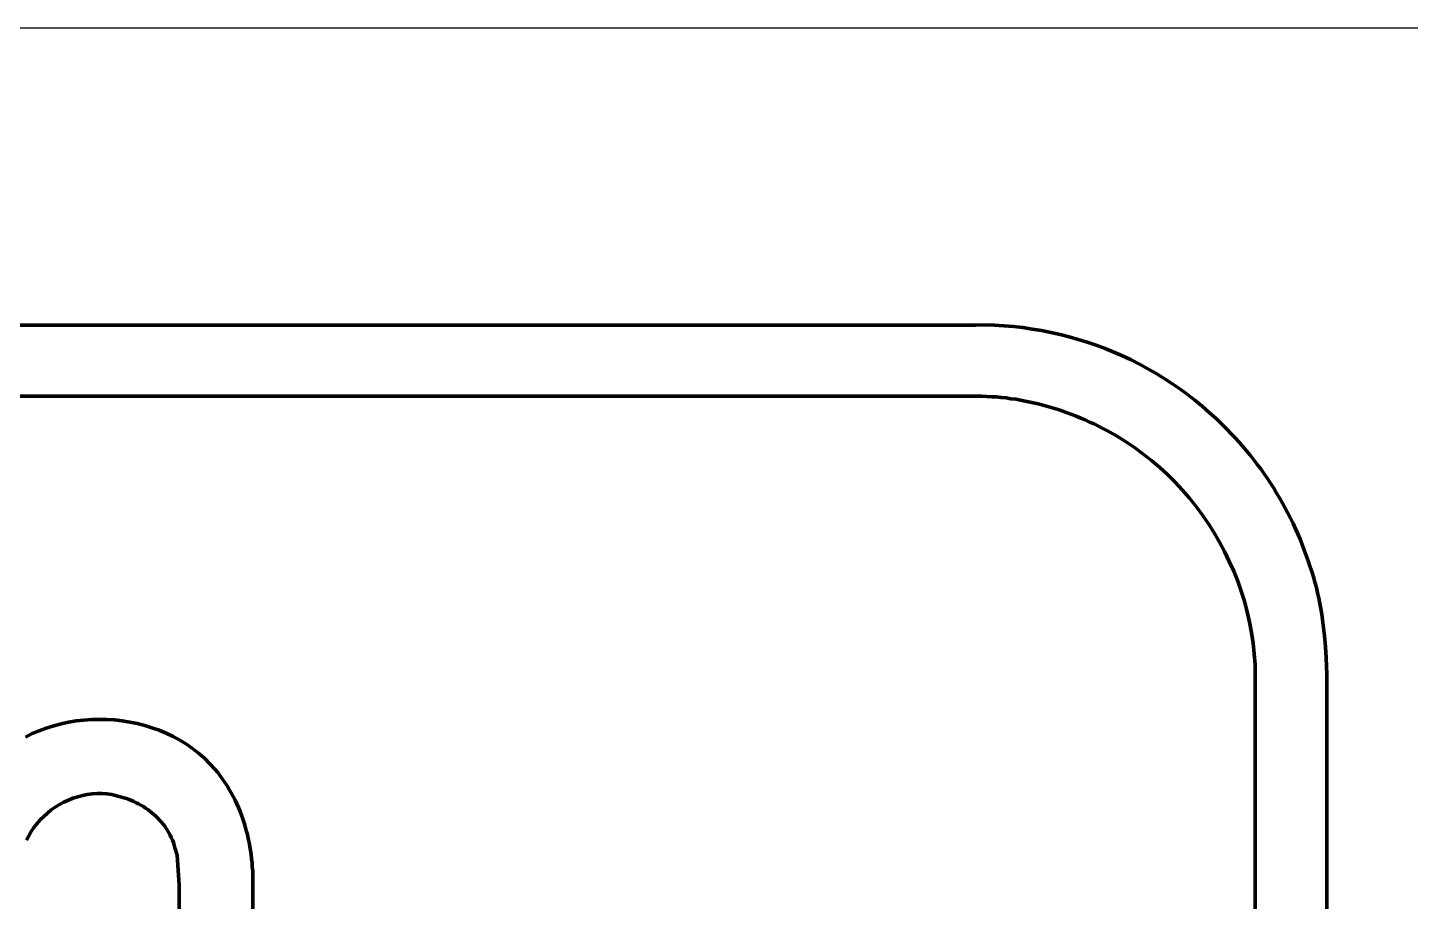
# Model space of a CAD drawing. Header units: millimetres. Extents: x 0 to 494, y 0 to 218.
# Drawn here: x 78.47 to 89.69, y 81.07 to 88.16 of the extents above; entities that cross this region are included whole.
import ezdxf

# ---------------------------------------------------------------- set-up
doc = ezdxf.new("R2010")
doc.units = ezdxf.units.MM
doc.layers.add('color#000000ff', color=7, linetype='Continuous', lineweight=100)
doc.layers.add('color#ffffffff', color=7, linetype='Continuous', lineweight=100)

msp = doc.modelspace()

# ---------------------------------------------------------------- linework, layer by layer
at = {"color": 1}
msp.add_lwpolyline([(-0.014, 88.158), (158.08, 88.158), (158.08, -0.011), (-0.014, -0.011)], close=True, dxfattribs=at)
at = {"layer": 'color#000000ff'}
for p, q in [((86.159, 85.747), (71.992, 85.747)), ((86.236, 85.748), (86.159, 85.747)), ((86.313, 85.745), (86.236, 85.748)), ((86.389, 85.741), (86.313, 85.745)), ((86.466, 85.735), (86.389, 85.741)), ((86.542, 85.726), (86.466, 85.735)), ((86.618, 85.715), (86.542, 85.726)), ((86.694, 85.703), (86.618, 85.715)), ((86.769, 85.688), (86.694, 85.703)), ((86.844, 85.671), (86.769, 85.688)), ((86.918, 85.652), (86.844, 85.671)), ((86.992, 85.631), (86.918, 85.652)), ((87.065, 85.608), (86.992, 85.631)), ((87.137, 85.583), (87.065, 85.608)), ((87.209, 85.556), (87.137, 85.583)), ((87.28, 85.527), (87.209, 85.556)), ((87.351, 85.497), (87.28, 85.527)), ((87.42, 85.464), (87.351, 85.497)), ((87.489, 85.429), (87.42, 85.464)), ((87.556, 85.393), (87.489, 85.429)), ((87.623, 85.355), (87.556, 85.393)), ((87.688, 85.315), (87.623, 85.355)), ((87.752, 85.273), (87.688, 85.315)), ((87.816, 85.23), (87.752, 85.273)), ((71.966, 85.171), (86.133, 85.171)), ((86.133, 85.171), (86.172, 85.171)), ((86.172, 85.171), (86.211, 85.17)), ((86.211, 85.17), (86.251, 85.169)), ((86.251, 85.169), (86.29, 85.166)), ((86.29, 85.166), (86.329, 85.164)), ((86.329, 85.164), (86.368, 85.16)), ((86.368, 85.16), (86.407, 85.156)), ((86.407, 85.156), (86.446, 85.15)), ((86.446, 85.15), (86.485, 85.145)), ((86.485, 85.145), (86.524, 85.138)), ((86.524, 85.138), (86.562, 85.131)), ((86.562, 85.131), (86.601, 85.123)), ((86.601, 85.123), (86.639, 85.115)), ((87.878, 85.185), (87.816, 85.23)), ((87.938, 85.138), (87.878, 85.185)), ((87.997, 85.089), (87.938, 85.138)), ((86.639, 85.115), (86.677, 85.105)), ((86.677, 85.105), (86.715, 85.096)), ((86.715, 85.096), (86.753, 85.085)), ((86.753, 85.085), (86.791, 85.074)), ((86.791, 85.074), (86.828, 85.062)), ((86.828, 85.062), (86.866, 85.049)), ((86.866, 85.049), (86.903, 85.036)), ((86.903, 85.036), (86.94, 85.023)), ((86.94, 85.023), (86.976, 85.008)), ((86.976, 85.008), (87.013, 84.993)), ((88.055, 85.038), (87.997, 85.089)), ((88.112, 84.986), (88.055, 85.038)), ((87.013, 84.993), (87.049, 84.978)), ((87.049, 84.978), (87.084, 84.961)), ((87.084, 84.961), (87.12, 84.945)), ((87.12, 84.945), (87.155, 84.927)), ((87.155, 84.927), (87.19, 84.909)), ((87.19, 84.909), (87.225, 84.891)), ((88.167, 84.933), (88.112, 84.986)), ((88.2, 84.9), (88.167, 84.933)), ((88.233, 84.866), (88.2, 84.9)), ((87.225, 84.891), (87.301, 84.848)), ((87.301, 84.848), (87.375, 84.803)), ((87.375, 84.803), (87.447, 84.755)), ((88.265, 84.832), (88.233, 84.866)), ((88.296, 84.798), (88.265, 84.832)), ((88.327, 84.763), (88.296, 84.798)), ((87.447, 84.755), (87.517, 84.704)), ((87.517, 84.704), (87.585, 84.65)), ((88.357, 84.727), (88.327, 84.763)), ((88.387, 84.691), (88.357, 84.727)), ((88.416, 84.654), (88.387, 84.691)), ((87.585, 84.65), (87.651, 84.594)), ((87.651, 84.594), (87.715, 84.535)), ((88.444, 84.617), (88.416, 84.654)), ((88.472, 84.58), (88.444, 84.617)), ((88.499, 84.542), (88.472, 84.58)), ((87.715, 84.535), (87.777, 84.473)), ((87.777, 84.473), (87.836, 84.41)), ((88.526, 84.503), (88.499, 84.542)), ((88.551, 84.464), (88.526, 84.503)), ((88.577, 84.425), (88.551, 84.464)), ((87.836, 84.41), (87.893, 84.344)), ((87.893, 84.344), (87.947, 84.276)), ((88.601, 84.385), (88.577, 84.425)), ((88.625, 84.345), (88.601, 84.385)), ((88.648, 84.304), (88.625, 84.345)), ((87.947, 84.276), (87.999, 84.206)), ((88.671, 84.263), (88.648, 84.304)), ((88.692, 84.222), (88.671, 84.263)), ((87.999, 84.206), (88.048, 84.135)), ((88.048, 84.135), (88.094, 84.061)), ((88.714, 84.18), (88.692, 84.222)), ((88.734, 84.138), (88.714, 84.18)), ((88.754, 84.096), (88.734, 84.138)), ((88.094, 84.061), (88.138, 83.986)), ((88.773, 84.053), (88.754, 84.096)), ((88.791, 84.01), (88.773, 84.053)), ((88.809, 83.967), (88.791, 84.01)), ((88.138, 83.986), (88.179, 83.91)), ((88.179, 83.91), (88.217, 83.831)), ((88.825, 83.923), (88.809, 83.967)), ((88.841, 83.879), (88.825, 83.923)), ((88.217, 83.831), (88.253, 83.752)), ((88.857, 83.835), (88.841, 83.879)), ((88.871, 83.791), (88.857, 83.835)), ((88.886, 83.748), (88.871, 83.791)), ((88.253, 83.752), (88.285, 83.671)), ((88.285, 83.671), (88.314, 83.59)), ((88.899, 83.706), (88.886, 83.748)), ((88.911, 83.663), (88.899, 83.706)), ((88.923, 83.62), (88.911, 83.663)), ((88.314, 83.59), (88.34, 83.507)), ((88.933, 83.576), (88.923, 83.62)), ((88.943, 83.533), (88.933, 83.576)), ((88.34, 83.507), (88.362, 83.423)), ((88.952, 83.49), (88.943, 83.533)), ((88.96, 83.446), (88.952, 83.49)), ((88.967, 83.402), (88.96, 83.446)), ((88.362, 83.423), (88.382, 83.338)), ((88.382, 83.338), (88.398, 83.253)), ((88.973, 83.358), (88.967, 83.402)), ((88.979, 83.314), (88.973, 83.358)), ((88.398, 83.253), (88.411, 83.167)), ((88.985, 83.27), (88.979, 83.314)), ((88.989, 83.226), (88.985, 83.27)), ((88.997, 83.137), (88.989, 83.226)), ((88.411, 83.167), (88.42, 83.081)), ((89.002, 83.048), (88.997, 83.137)), ((88.42, 83.081), (88.426, 82.994)), ((88.426, 82.994), (88.428, 82.907)), ((89.008, 82.914), (89.002, 83.048)), ((88.428, 82.907), (88.426, 82.82)), ((89.009, 82.647), (89.008, 82.914)), ((88.426, 82.82), (88.425, 78.386)), ((78.926, 82.544), (78.864, 82.537)), ((78.988, 82.549), (78.926, 82.544)), ((79.051, 82.55), (78.988, 82.549)), ((79.113, 82.549), (79.051, 82.55)), ((79.175, 82.545), (79.113, 82.549)), ((79.237, 82.538), (79.175, 82.545)), ((89.008, 82.514), (89.009, 82.647)), ((78.507, 82.434), (78.452, 82.406)), ((78.564, 82.458), (78.507, 82.434)), ((78.622, 82.479), (78.564, 82.458)), ((78.682, 82.498), (78.622, 82.479)), ((78.742, 82.514), (78.682, 82.498)), ((78.803, 82.527), (78.742, 82.514)), ((78.864, 82.537), (78.803, 82.527)), ((79.299, 82.528), (79.237, 82.538)), ((79.36, 82.516), (79.299, 82.528)), ((79.42, 82.5), (79.36, 82.516)), ((79.479, 82.482), (79.42, 82.5)), ((79.538, 82.461), (79.479, 82.482)), ((79.595, 82.437), (79.538, 82.461)), ((79.651, 82.41), (79.595, 82.437)), ((89.008, 71.887), (89.008, 82.514)), ((79.705, 82.38), (79.651, 82.41)), ((79.758, 82.348), (79.705, 82.38)), ((79.808, 82.313), (79.758, 82.348)), ((79.857, 82.275), (79.808, 82.313)), ((79.904, 82.234), (79.857, 82.275)), ((79.949, 82.19), (79.904, 82.234)), ((79.991, 82.143), (79.949, 82.19)), ((80.012, 82.118), (79.991, 82.143)), ((80.033, 82.092), (80.012, 82.118)), ((80.052, 82.065), (80.033, 82.092)), ((80.071, 82.038), (80.052, 82.065)), ((80.089, 82.01), (80.071, 82.038)), ((80.106, 81.982), (80.089, 82.01)), ((80.122, 81.953), (80.106, 81.982)), ((78.729, 81.859), (78.765, 81.878)), ((78.765, 81.878), (78.801, 81.895)), ((78.801, 81.895), (78.838, 81.91)), ((78.838, 81.91), (78.877, 81.923)), ((78.877, 81.923), (78.915, 81.933)), ((78.915, 81.933), (78.954, 81.941)), ((78.954, 81.941), (78.994, 81.946)), ((78.994, 81.946), (79.034, 81.948)), ((79.034, 81.948), (79.074, 81.948)), ((79.074, 81.948), (79.113, 81.945)), ((79.113, 81.945), (79.153, 81.94)), ((79.153, 81.94), (79.192, 81.931)), ((79.192, 81.931), (79.231, 81.919)), ((79.231, 81.919), (79.252, 81.913)), ((79.252, 81.913), (79.272, 81.907)), ((79.272, 81.907), (79.293, 81.9)), ((79.293, 81.9), (79.313, 81.892)), ((79.313, 81.892), (79.332, 81.883)), ((79.332, 81.883), (79.352, 81.874)), ((79.352, 81.874), (79.371, 81.864)), ((80.138, 81.924), (80.122, 81.953)), ((80.153, 81.895), (80.138, 81.924)), ((80.167, 81.865), (80.153, 81.895)), ((78.572, 81.734), (78.601, 81.763)), ((78.601, 81.763), (78.631, 81.79)), ((78.631, 81.79), (78.662, 81.815)), ((78.662, 81.815), (78.695, 81.838)), ((78.695, 81.838), (78.729, 81.859)), ((79.371, 81.864), (79.39, 81.854)), ((79.39, 81.854), (79.409, 81.843)), ((79.409, 81.843), (79.427, 81.831)), ((79.427, 81.831), (79.445, 81.819)), ((79.445, 81.819), (79.462, 81.806)), ((79.462, 81.806), (79.479, 81.792)), ((79.479, 81.792), (79.495, 81.778)), ((79.495, 81.778), (79.511, 81.764)), ((79.511, 81.764), (79.527, 81.749)), ((80.18, 81.835), (80.167, 81.865)), ((80.193, 81.804), (80.18, 81.835)), ((80.204, 81.774), (80.193, 81.804)), ((80.216, 81.743), (80.204, 81.774)), ((78.499, 81.64), (78.522, 81.673)), ((78.522, 81.673), (78.546, 81.704)), ((78.546, 81.704), (78.572, 81.734)), ((79.527, 81.749), (79.541, 81.733)), ((79.541, 81.733), (79.556, 81.717)), ((79.556, 81.717), (79.569, 81.7)), ((79.569, 81.7), (79.582, 81.683)), ((79.582, 81.683), (79.594, 81.666)), ((79.594, 81.666), (79.606, 81.648)), ((79.606, 81.648), (79.617, 81.629)), ((80.226, 81.711), (80.216, 81.743)), ((80.235, 81.68), (80.226, 81.711)), ((80.244, 81.648), (80.235, 81.68)), ((80.253, 81.616), (80.244, 81.648)), ((78.462, 81.57), (78.479, 81.606)), ((78.479, 81.606), (78.499, 81.64)), ((79.617, 81.629), (79.627, 81.61)), ((79.627, 81.61), (79.636, 81.591)), ((79.636, 81.591), (79.645, 81.571)), ((79.645, 81.571), (79.653, 81.551)), ((79.653, 81.551), (79.659, 81.53)), ((80.26, 81.583), (80.253, 81.616)), ((80.267, 81.551), (80.26, 81.583)), ((80.273, 81.519), (80.267, 81.551)), ((79.659, 81.53), (79.665, 81.509)), ((79.665, 81.509), (79.682, 81.448)), ((79.682, 81.448), (79.699, 81.205)), ((80.278, 81.486), (80.273, 81.519)), ((80.283, 81.453), (80.278, 81.486)), ((80.287, 81.42), (80.283, 81.453)), ((80.291, 81.387), (80.287, 81.42)), ((80.293, 81.355), (80.291, 81.387)), ((80.296, 81.322), (80.293, 81.355)), ((80.297, 81.289), (80.296, 81.322)), ((79.699, 81.205), (79.699, 73.452)), ((80.298, 81.256), (80.297, 81.289)), ((80.298, 73.557), (80.298, 81.256))]:
    msp.add_line(p, q, dxfattribs=at)
at = {"layer": 'color#ffffffff'}
for p, q in [((71.992, 85.747), (86.159, 85.747)), ((86.159, 85.747), (86.236, 85.748)), ((86.236, 85.748), (86.313, 85.745)), ((86.313, 85.745), (86.389, 85.741)), ((86.389, 85.741), (86.466, 85.735)), ((86.466, 85.735), (86.542, 85.726)), ((86.542, 85.726), (86.618, 85.715)), ((86.618, 85.715), (86.694, 85.703)), ((86.694, 85.703), (86.769, 85.688)), ((86.769, 85.688), (86.844, 85.671)), ((86.844, 85.671), (86.918, 85.652)), ((86.918, 85.652), (86.992, 85.631)), ((86.992, 85.631), (87.065, 85.608)), ((87.065, 85.608), (87.137, 85.583)), ((87.137, 85.583), (87.209, 85.556)), ((87.209, 85.556), (87.28, 85.527)), ((87.28, 85.527), (87.351, 85.497)), ((87.351, 85.497), (87.42, 85.464)), ((87.42, 85.464), (87.489, 85.429)), ((87.489, 85.429), (87.556, 85.393)), ((87.556, 85.393), (87.623, 85.355)), ((87.623, 85.355), (87.688, 85.315)), ((87.688, 85.315), (87.752, 85.273)), ((87.752, 85.273), (87.816, 85.23)), ((86.133, 85.171), (71.966, 85.171)), ((86.172, 85.171), (86.133, 85.171)), ((86.211, 85.17), (86.172, 85.171)), ((86.251, 85.169), (86.211, 85.17)), ((86.29, 85.166), (86.251, 85.169)), ((86.329, 85.164), (86.29, 85.166)), ((86.368, 85.16), (86.329, 85.164)), ((86.407, 85.156), (86.368, 85.16)), ((86.446, 85.15), (86.407, 85.156)), ((86.485, 85.145), (86.446, 85.15)), ((86.524, 85.138), (86.485, 85.145)), ((86.562, 85.131), (86.524, 85.138)), ((86.601, 85.123), (86.562, 85.131)), ((86.639, 85.115), (86.601, 85.123)), ((87.816, 85.23), (87.878, 85.185)), ((87.878, 85.185), (87.938, 85.138)), ((87.938, 85.138), (87.997, 85.089)), ((86.677, 85.105), (86.639, 85.115)), ((86.715, 85.096), (86.677, 85.105)), ((86.753, 85.085), (86.715, 85.096)), ((86.791, 85.074), (86.753, 85.085)), ((86.828, 85.062), (86.791, 85.074)), ((86.866, 85.049), (86.828, 85.062)), ((86.903, 85.036), (86.866, 85.049)), ((86.94, 85.023), (86.903, 85.036)), ((86.976, 85.008), (86.94, 85.023)), ((87.013, 84.993), (86.976, 85.008)), ((87.997, 85.089), (88.055, 85.038)), ((88.055, 85.038), (88.112, 84.986)), ((87.049, 84.978), (87.013, 84.993)), ((87.084, 84.961), (87.049, 84.978)), ((87.12, 84.945), (87.084, 84.961)), ((87.155, 84.927), (87.12, 84.945)), ((87.19, 84.909), (87.155, 84.927)), ((87.225, 84.891), (87.19, 84.909)), ((88.112, 84.986), (88.167, 84.933)), ((88.167, 84.933), (88.2, 84.9)), ((88.2, 84.9), (88.233, 84.866)), ((87.301, 84.848), (87.225, 84.891)), ((87.375, 84.803), (87.301, 84.848)), ((87.447, 84.755), (87.375, 84.803)), ((88.233, 84.866), (88.265, 84.832)), ((88.265, 84.832), (88.296, 84.798)), ((88.296, 84.798), (88.327, 84.763)), ((87.517, 84.704), (87.447, 84.755)), ((87.585, 84.65), (87.517, 84.704)), ((88.327, 84.763), (88.357, 84.727)), ((88.357, 84.727), (88.387, 84.691)), ((88.387, 84.691), (88.416, 84.654)), ((87.651, 84.594), (87.585, 84.65)), ((87.715, 84.535), (87.651, 84.594)), ((88.416, 84.654), (88.444, 84.617)), ((88.444, 84.617), (88.472, 84.58)), ((88.472, 84.58), (88.499, 84.542)), ((87.777, 84.473), (87.715, 84.535)), ((87.836, 84.41), (87.777, 84.473)), ((88.499, 84.542), (88.526, 84.503)), ((88.526, 84.503), (88.551, 84.464)), ((88.551, 84.464), (88.577, 84.425)), ((87.893, 84.344), (87.836, 84.41)), ((87.947, 84.276), (87.893, 84.344)), ((88.577, 84.425), (88.601, 84.385)), ((88.601, 84.385), (88.625, 84.345)), ((88.625, 84.345), (88.648, 84.304)), ((87.999, 84.206), (87.947, 84.276)), ((88.648, 84.304), (88.671, 84.263)), ((88.671, 84.263), (88.692, 84.222)), ((88.048, 84.135), (87.999, 84.206)), ((88.094, 84.061), (88.048, 84.135)), ((88.692, 84.222), (88.714, 84.18)), ((88.714, 84.18), (88.734, 84.138)), ((88.734, 84.138), (88.754, 84.096)), ((88.138, 83.986), (88.094, 84.061)), ((88.754, 84.096), (88.773, 84.053)), ((88.773, 84.053), (88.791, 84.01)), ((88.791, 84.01), (88.809, 83.967)), ((88.179, 83.91), (88.138, 83.986)), ((88.217, 83.831), (88.179, 83.91)), ((88.809, 83.967), (88.825, 83.923)), ((88.825, 83.923), (88.841, 83.879)), ((88.253, 83.752), (88.217, 83.831)), ((88.841, 83.879), (88.857, 83.835)), ((88.857, 83.835), (88.871, 83.791)), ((88.871, 83.791), (88.886, 83.748)), ((88.285, 83.671), (88.253, 83.752)), ((88.314, 83.59), (88.285, 83.671)), ((88.886, 83.748), (88.899, 83.706)), ((88.899, 83.706), (88.911, 83.663)), ((88.911, 83.663), (88.923, 83.62)), ((88.34, 83.507), (88.314, 83.59)), ((88.923, 83.62), (88.933, 83.576)), ((88.933, 83.576), (88.943, 83.533)), ((88.362, 83.423), (88.34, 83.507)), ((88.943, 83.533), (88.952, 83.49)), ((88.952, 83.49), (88.96, 83.446)), ((88.96, 83.446), (88.967, 83.402)), ((88.382, 83.338), (88.362, 83.423)), ((88.398, 83.253), (88.382, 83.338)), ((88.967, 83.402), (88.973, 83.358)), ((88.973, 83.358), (88.979, 83.314)), ((88.411, 83.167), (88.398, 83.253)), ((88.979, 83.314), (88.985, 83.27)), ((88.985, 83.27), (88.989, 83.226)), ((88.989, 83.226), (88.997, 83.137)), ((88.42, 83.081), (88.411, 83.167)), ((88.997, 83.137), (89.002, 83.048)), ((88.426, 82.994), (88.42, 83.081)), ((88.428, 82.907), (88.426, 82.994)), ((89.002, 83.048), (89.008, 82.914)), ((88.426, 82.82), (88.428, 82.907)), ((89.008, 82.914), (89.009, 82.647)), ((88.425, 78.386), (88.426, 82.82)), ((78.864, 82.537), (78.926, 82.544)), ((78.926, 82.544), (78.988, 82.549)), ((78.988, 82.549), (79.051, 82.55)), ((79.051, 82.55), (79.113, 82.549)), ((79.113, 82.549), (79.175, 82.545)), ((79.175, 82.545), (79.237, 82.538)), ((89.009, 82.647), (89.008, 82.514)), ((78.452, 82.406), (78.507, 82.434)), ((78.507, 82.434), (78.564, 82.458)), ((78.564, 82.458), (78.622, 82.479)), ((78.622, 82.479), (78.682, 82.498)), ((78.682, 82.498), (78.742, 82.514)), ((78.742, 82.514), (78.803, 82.527)), ((78.803, 82.527), (78.864, 82.537)), ((79.237, 82.538), (79.299, 82.528)), ((79.299, 82.528), (79.36, 82.516)), ((79.36, 82.516), (79.42, 82.5)), ((79.42, 82.5), (79.479, 82.482)), ((79.479, 82.482), (79.538, 82.461)), ((79.538, 82.461), (79.595, 82.437)), ((79.595, 82.437), (79.651, 82.41)), ((89.008, 82.514), (89.008, 71.887)), ((79.651, 82.41), (79.705, 82.38)), ((79.705, 82.38), (79.758, 82.348)), ((79.758, 82.348), (79.808, 82.313)), ((79.808, 82.313), (79.857, 82.275)), ((79.857, 82.275), (79.904, 82.234)), ((79.904, 82.234), (79.949, 82.19)), ((79.949, 82.19), (79.991, 82.143)), ((79.991, 82.143), (80.012, 82.118)), ((80.012, 82.118), (80.033, 82.092)), ((80.033, 82.092), (80.052, 82.065)), ((80.052, 82.065), (80.071, 82.038)), ((80.071, 82.038), (80.089, 82.01)), ((80.089, 82.01), (80.106, 81.982)), ((80.106, 81.982), (80.122, 81.953)), ((78.765, 81.878), (78.729, 81.859)), ((78.801, 81.895), (78.765, 81.878)), ((78.838, 81.91), (78.801, 81.895)), ((78.877, 81.923), (78.838, 81.91)), ((78.915, 81.933), (78.877, 81.923)), ((78.954, 81.941), (78.915, 81.933)), ((78.994, 81.946), (78.954, 81.941)), ((79.034, 81.948), (78.994, 81.946)), ((79.074, 81.948), (79.034, 81.948)), ((79.113, 81.945), (79.074, 81.948)), ((79.153, 81.94), (79.113, 81.945)), ((79.192, 81.931), (79.153, 81.94)), ((79.231, 81.919), (79.192, 81.931)), ((79.252, 81.913), (79.231, 81.919)), ((79.272, 81.907), (79.252, 81.913)), ((79.293, 81.9), (79.272, 81.907)), ((79.313, 81.892), (79.293, 81.9)), ((79.332, 81.883), (79.313, 81.892)), ((79.352, 81.874), (79.332, 81.883)), ((79.371, 81.864), (79.352, 81.874)), ((80.122, 81.953), (80.138, 81.924)), ((80.138, 81.924), (80.153, 81.895)), ((80.153, 81.895), (80.167, 81.865)), ((78.601, 81.763), (78.572, 81.734)), ((78.631, 81.79), (78.601, 81.763)), ((78.662, 81.815), (78.631, 81.79)), ((78.695, 81.838), (78.662, 81.815)), ((78.729, 81.859), (78.695, 81.838)), ((79.39, 81.854), (79.371, 81.864)), ((79.409, 81.843), (79.39, 81.854)), ((79.427, 81.831), (79.409, 81.843)), ((79.445, 81.819), (79.427, 81.831)), ((79.462, 81.806), (79.445, 81.819)), ((79.479, 81.792), (79.462, 81.806)), ((79.495, 81.778), (79.479, 81.792)), ((79.511, 81.764), (79.495, 81.778)), ((79.527, 81.749), (79.511, 81.764)), ((80.167, 81.865), (80.18, 81.835)), ((80.18, 81.835), (80.193, 81.804)), ((80.193, 81.804), (80.204, 81.774)), ((80.204, 81.774), (80.216, 81.743)), ((78.522, 81.673), (78.499, 81.64)), ((78.546, 81.704), (78.522, 81.673)), ((78.572, 81.734), (78.546, 81.704)), ((79.541, 81.733), (79.527, 81.749)), ((79.556, 81.717), (79.541, 81.733)), ((79.569, 81.7), (79.556, 81.717)), ((79.582, 81.683), (79.569, 81.7)), ((79.594, 81.666), (79.582, 81.683)), ((79.606, 81.648), (79.594, 81.666)), ((79.617, 81.629), (79.606, 81.648)), ((80.216, 81.743), (80.226, 81.711)), ((80.226, 81.711), (80.235, 81.68)), ((80.235, 81.68), (80.244, 81.648)), ((80.244, 81.648), (80.253, 81.616)), ((78.479, 81.606), (78.462, 81.57)), ((78.499, 81.64), (78.479, 81.606)), ((79.627, 81.61), (79.617, 81.629)), ((79.636, 81.591), (79.627, 81.61)), ((79.645, 81.571), (79.636, 81.591)), ((79.653, 81.551), (79.645, 81.571)), ((79.659, 81.53), (79.653, 81.551)), ((80.253, 81.616), (80.26, 81.583)), ((80.26, 81.583), (80.267, 81.551)), ((80.267, 81.551), (80.273, 81.519)), ((79.665, 81.509), (79.659, 81.53)), ((79.682, 81.448), (79.665, 81.509)), ((79.699, 81.205), (79.682, 81.448)), ((80.273, 81.519), (80.278, 81.486)), ((80.278, 81.486), (80.283, 81.453)), ((80.283, 81.453), (80.287, 81.42)), ((80.287, 81.42), (80.291, 81.387)), ((80.291, 81.387), (80.293, 81.355)), ((80.293, 81.355), (80.296, 81.322)), ((80.296, 81.322), (80.297, 81.289)), ((79.699, 73.452), (79.699, 81.205)), ((80.297, 81.289), (80.298, 81.256)), ((80.298, 81.256), (80.298, 73.557))]:
    msp.add_line(p, q, dxfattribs=at)

doc.saveas('drawing.dxf')
